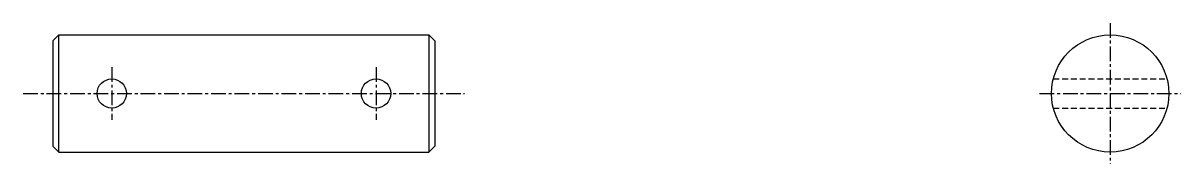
# Model space of a CAD drawing. Extents: x -63 to 247, y 51 to 246.
# Drawn here: x 148.9 to 247.4, y 234.4 to 246.5 of the extents above; entities outside this region: 2.
import ezdxf

# ---------------------------------------------------------------- set-up
doc = ezdxf.new("R2010")
doc.units = 0
doc.linetypes.add('CENTER', pattern=[2, 1.25, -0.25, 0.25, -0.25])
doc.linetypes.add('DASHED', pattern=[0.75, 0.5, -0.25])
doc.layers.get('0').update_dxf_attribs({"linetype": 'CONTINUOUS'})
doc.layers.add('CENTER', color=1, linetype='CENTER')

msp = doc.modelspace()

# ---------------------------------------------------------------- linework, layer by layer
at = {"color": 7, "linetype": 'CONTINUOUS'}
for p, q in [((151.414, 244.963), (151.914, 245.463)), ((151.914, 235.463), (151.914, 245.463)), ((151.914, 245.463), (183.414, 245.463)), ((183.414, 245.463), (183.414, 235.463)), ((183.414, 245.463), (183.914, 244.963)), ((151.414, 244.963), (151.414, 235.963)), ((183.914, 244.963), (183.914, 235.963)), ((151.414, 235.963), (151.914, 235.463)), ((183.914, 235.963), (183.414, 235.463)), ((151.914, 235.463), (183.414, 235.463)), ((159.789, 235.463), (159.789, 235.463)), ((167.664, 235.463), (167.664, 235.463))]:
    msp.add_line(p, q, dxfattribs=at)
at = {"color": 3, "linetype": 'DASHED'}
for p, q in [((236.573, 241.713), (246.255, 241.713)), ((236.573, 239.213), (246.255, 239.213))]:
    msp.add_line(p, q, dxfattribs=at)
at = {"color": 7, "linetype": 'CONTINUOUS'}
for centre, radius in [((241.414, 240.463), 5), ((156.414, 240.463), 1.25), ((178.914, 240.463), 1.25)]:
    msp.add_circle(centre, radius, dxfattribs=at)
at = {"layer": 'CENTER', "color": 1, "linetype": 'CENTER'}
for p, q in [((241.414, 246.479), (241.414, 234.447)), ((156.414, 242.713), (156.414, 238.213)), ((178.914, 242.713), (178.914, 238.213)), ((148.873, 240.463), (186.454, 240.463)), ((235.398, 240.463), (247.43, 240.463))]:
    msp.add_line(p, q, dxfattribs=at)

# ---------------------------------------------------------------- texts
at = {"color": 7, "linetype": 'CONTINUOUS'}
for s, p in [('CMG 10-20', (-63.457, 80.617)), ('CMG10', (-63.457, 50.617))]:
    msp.add_text(s, height=8, dxfattribs=at).set_placement(p)

doc.saveas('drawing.dxf')
